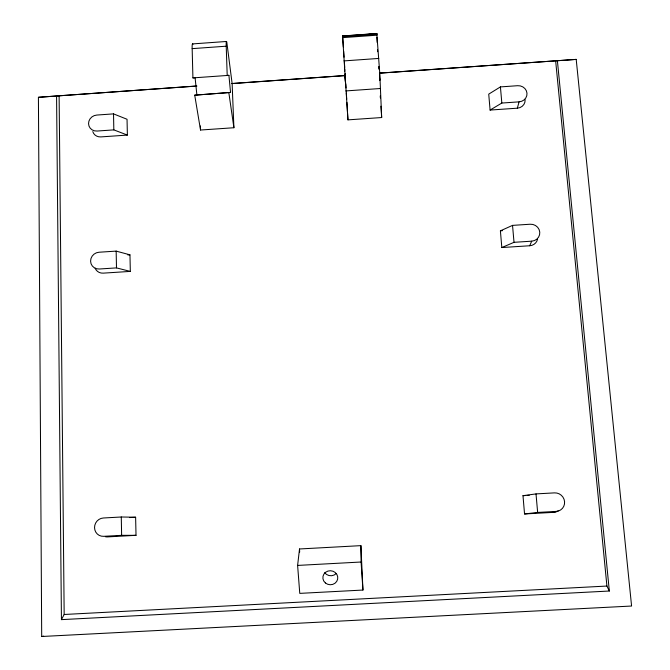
<?xml version="1.0" encoding="UTF-8"?>
<svg xmlns="http://www.w3.org/2000/svg" width="670" height="670" viewBox="0 0 670 670"><rect width="100%" height="100%" fill="white"/><g stroke="black" fill="none" stroke-linecap="round" stroke-linejoin="round"><path stroke-width="1" d="M376.791 33.5L379.781 73.532L381.674 117.543L347.956 119.863L342.579 35.962L376.791 33.5L376.8 34.639M297.614 565.421L299.515 548.973L360.904 545.64L362.947 590.052L299.766 593.377L297.614 565.421L361.088 562.013L360.904 545.64M517.324 108.188L519.091 101.848A8.66 8.09 4.5 0 0 526.98 93.18A8.66 8.09 4.5 0 0 517.625 85.701L500.423 86.907L488.731 94.127L490.097 110.064L517.324 108.188A8.543 7.99 4.6 0 0 525.113 99.612M529.719 245.756L531.704 241.175A8.886 8.476 11.9 0 0 539.769 232.13A8.886 8.476 11.9 0 0 530.163 224.232L512.533 225.38L500.398 230.832L501.822 247.548L529.719 245.756A8.76 8.367 12.1 0 0 537.583 239.006M379.781 73.172L557.39 60.719L609.332 591.024L61.431 619.633L64.169 614.482L59.119 95.776L196.921 86.062M490.097 110.064L501.83 103.046L519.091 101.848M501.822 247.548L514.016 242.314L531.704 241.175M553.738 512.349L556.159 511.419A9.455 9.12 44.7 0 0 564.576 501.637A9.455 9.12 44.7 0 0 554.484 492.877L536.017 493.907L522.985 495.683L524.543 513.957L553.738 512.349A9.313 8.995 45 0 0 558.194 510.867M194.719 95.165L230.547 92.427L228.922 75.35L227.205 75.467L226.2 45.702A6.993 0.678 85.2 0 1 226.778 41.975L232.13 83.582L233.905 127.736L200.531 130.03L194.719 95.165L230.547 92.427M196.008 86.036L38.416 97.309L41.699 636.5L43.651 636.157M524.543 513.957L537.642 512.441L556.159 511.419M38.416 97.309L59.119 95.776M192.458 43.919L226.393 41.481M342.571 36.096L376.833 33.634M342.579 35.962L344.69 36.146M348.827 35.853L354.003 35.477M358.149 35.183L363.324 34.806M367.462 34.513L372.637 34.136M342.596 36.708L376.9 34.245M342.646 37.646L376.976 35.183M196.871 94.788L195.096 77.745L192.918 77.896L192.164 48.642L226.226 46.197M343.919 60.911L378.784 58.432M192.918 77.896L228.922 75.35M231.502 83.532L345.276 75.517M379.722 73.089L576.208 59.396L631.584 606.032L41.699 636.5M232.13 83.582L345.284 75.601L345.151 73.558M557.39 60.719L576.208 59.396M345.837 90.927L380.543 88.499M113.523 113.883L96.79 115.056A8.484 7.898 -26.3 0 0 88.549 123.632A8.484 7.898 -26.3 0 0 97.049 131.044L113.833 129.88L127.375 135.08L127.04 119.268L113.523 113.883L113.833 129.88M127.375 135.08L100.868 136.906A8.375 7.806 -26.3 0 1 92.787 131.596M116.161 251.116L99.026 252.23A8.718 8.258 -33.9 0 0 90.592 261.174A8.718 8.258 -33.9 0 0 99.302 269.005L116.488 267.899L130.323 271.4L129.963 254.834L116.161 251.116L116.488 267.899M127.878 254.969L129.963 254.834M500.398 230.832L502.458 230.698M130.323 271.4L103.18 273.142A8.601 8.157 -34 0 1 95.132 268.201M121.278 516.997L103.356 517.994A9.271 8.869 -60.9 0 0 94.545 527.659A9.271 8.869 -60.9 0 0 103.657 536.327L121.63 535.338L136.018 535.322L135.625 517.232L121.278 516.997L121.63 535.338M129.57 517.575L135.625 517.232M522.985 495.683L525.062 495.566M527.139 495.448L529.225 495.339M136.018 535.322L107.652 536.888A9.146 8.752 -61.2 0 1 105.349 536.704M64.169 614.482L606.919 586.049L609.332 591.024M228.855 92.77L233.905 127.736M555.639 60.777L606.919 586.049M500.423 86.907L501.83 103.046M512.533 225.38L514.016 242.314M536.017 493.907L537.642 512.441M342.613 36.297L342.68 37.084M379.237 69.102L378.994 66.464L379.036 69.211M379.538 77.712L379.806 80.358L379.563 74.295M344.69 70.333L344.573 68.918L344.682 71.539M345.393 82.301L344.882 74.898M342.772 38.274L343.358 46.95M343.635 51.037L344.045 57.184M344.388 62.302L344.732 67.419M380.242 95.91L380.376 97.971M380.92 106.212L381.674 117.543M361.088 562.013L362.947 590.052M345.008 74.973L345.393 81.397M345.284 75.601L345.41 77.661M345.779 83.842L346.03 87.954M346.34 93.105L346.717 99.277M346.901 102.368L347.956 119.863M192.164 48.642L192.139 48.156A6.985 0.863 84.9 0 1 192.943 44.413M376.909 37.344L377.168 42.47M377.537 49.655L377.637 51.707M299.515 548.973L299.666 552.08M200.389 125.927L200.531 130.03M56.573 96.028L61.431 619.633M336.281 573.47A7.345 6.893 4.8 0 1 324.665 572.657M325.402 582.967A7.471 7.01 4.8 0 0 337.647 579.181A7.471 7.01 4.8 0 0 327.915 571.083A7.471 7.01 4.8 0 0 325.402 582.967"/></g></svg>
